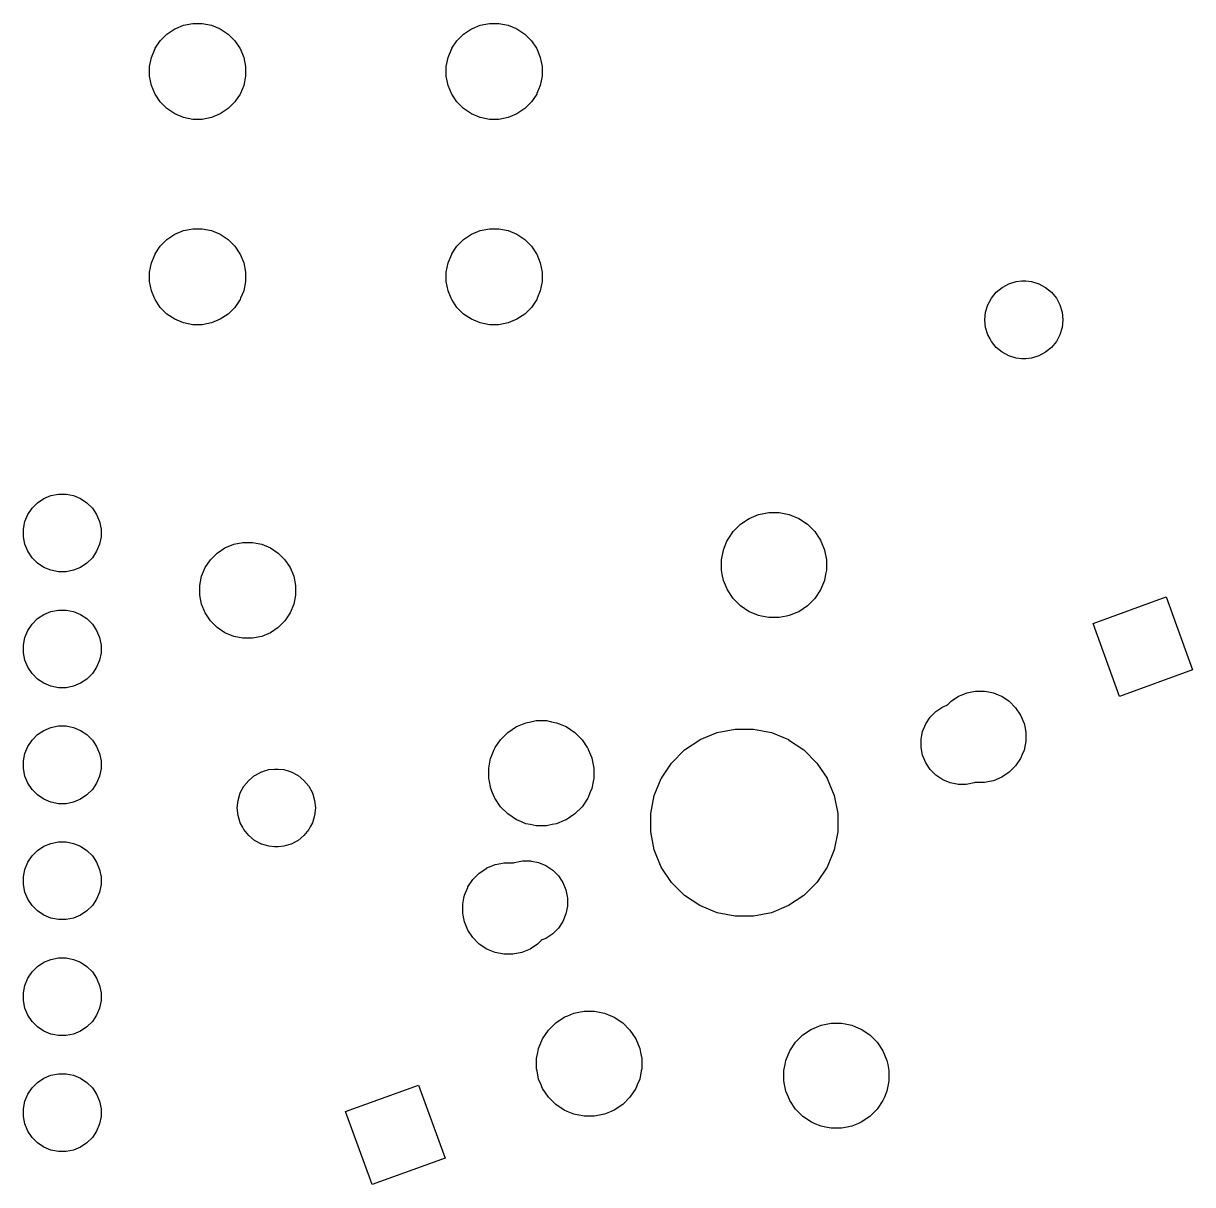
# Model space of a CAD drawing. Extents: x 74 to 361, y -185 to -87.
# Drawn here: x 224.68 to 250.3, y -124.75 to -99.32 of the extents above; entities that cross this region are included whole.
import ezdxf

# ---------------------------------------------------------------- set-up
doc = ezdxf.new("R2010")
doc.units = 0
doc.header["$MEASUREMENT"] = 0
doc.layers.add('BLACK', color=7, linetype='CONTINUOUS')

msp = doc.modelspace()

# ---------------------------------------------------------------- linework, layer by layer
at = {"layer": 'BLACK', "linetype": 'CONTINUOUS'}
for p, q in [((228.015, -99.4276), (228.187, -99.3561)), ((228.187, -99.3561), (228.39, -99.3157)), ((228.39, -99.3157), (228.597, -99.3157)), ((228.597, -99.3157), (228.8, -99.3561)), ((228.8, -99.3561), (228.973, -99.4276)), ((234.515, -99.4276), (234.687, -99.3561)), ((234.687, -99.3561), (234.89, -99.3157)), ((234.89, -99.3157), (235.097, -99.3157)), ((235.097, -99.3157), (235.3, -99.3561)), ((235.3, -99.3561), (235.473, -99.4276)), ((227.677, -99.6967), (227.824, -99.5504)), ((227.824, -99.5504), (227.996, -99.4353)), ((227.996, -99.4353), (228.015, -99.4276)), ((228.973, -99.4276), (228.992, -99.4353)), ((228.992, -99.4353), (229.164, -99.5504)), ((229.164, -99.5504), (229.31, -99.6967)), ((234.177, -99.6967), (234.324, -99.5504)), ((234.324, -99.5504), (234.496, -99.4353)), ((234.496, -99.4353), (234.515, -99.4276)), ((235.473, -99.4276), (235.492, -99.4353)), ((235.492, -99.4353), (235.664, -99.5504)), ((235.664, -99.5504), (235.81, -99.6967)), ((227.483, -100.06), (227.562, -99.8689)), ((227.562, -99.8689), (227.567, -99.8618)), ((227.567, -99.8618), (227.677, -99.6967)), ((229.31, -99.6967), (229.421, -99.8618)), ((229.421, -99.8618), (229.425, -99.8689)), ((229.425, -99.8689), (229.504, -100.06)), ((233.983, -100.06), (234.062, -99.8689)), ((234.062, -99.8689), (234.067, -99.8618)), ((234.067, -99.8618), (234.177, -99.6967)), ((235.81, -99.6967), (235.921, -99.8618)), ((235.921, -99.8618), (235.925, -99.8689)), ((235.925, -99.8689), (236.004, -100.06)), ((227.443, -100.263), (227.483, -100.06)), ((229.504, -100.06), (229.545, -100.263)), ((233.943, -100.263), (233.983, -100.06)), ((236.004, -100.06), (236.045, -100.263)), ((227.443, -100.47), (227.443, -100.263)), ((229.545, -100.263), (229.545, -100.47)), ((233.943, -100.47), (233.943, -100.263)), ((236.045, -100.263), (236.045, -100.47)), ((227.483, -100.673), (227.443, -100.47)), ((227.557, -100.851), (227.483, -100.673)), ((229.504, -100.673), (229.431, -100.851)), ((229.545, -100.47), (229.504, -100.673)), ((233.983, -100.673), (233.943, -100.47)), ((234.057, -100.851), (233.983, -100.673)), ((236.004, -100.673), (235.931, -100.851)), ((236.045, -100.47), (236.004, -100.673)), ((227.562, -100.865), (227.557, -100.851)), ((227.677, -101.037), (227.562, -100.865)), ((229.425, -100.865), (229.31, -101.037)), ((229.431, -100.851), (229.425, -100.865)), ((234.062, -100.865), (234.057, -100.851)), ((234.177, -101.037), (234.062, -100.865)), ((235.925, -100.865), (235.81, -101.037)), ((235.931, -100.851), (235.925, -100.865)), ((227.824, -101.183), (227.677, -101.037)), ((227.996, -101.298), (227.824, -101.183)), ((229.164, -101.183), (228.992, -101.298)), ((229.31, -101.037), (229.164, -101.183)), ((234.324, -101.183), (234.177, -101.037)), ((234.496, -101.298), (234.324, -101.183)), ((235.664, -101.183), (235.492, -101.298)), ((235.81, -101.037), (235.664, -101.183)), ((228.187, -101.377), (227.996, -101.298)), ((227.996, -101.298), (227.996, -101.298)), ((227.996, -101.298), (227.996, -101.298)), ((228.39, -101.418), (228.187, -101.377)), ((228.597, -101.418), (228.39, -101.418)), ((228.8, -101.377), (228.597, -101.418)), ((228.992, -101.298), (228.8, -101.377)), ((228.992, -101.298), (228.992, -101.298)), ((228.992, -101.298), (228.992, -101.298)), ((234.687, -101.377), (234.496, -101.298)), ((234.496, -101.298), (234.496, -101.298)), ((234.496, -101.298), (234.496, -101.298)), ((234.89, -101.418), (234.687, -101.377)), ((235.097, -101.418), (234.89, -101.418)), ((235.3, -101.377), (235.097, -101.418)), ((235.492, -101.298), (235.3, -101.377)), ((235.492, -101.298), (235.492, -101.298)), ((235.492, -101.298), (235.492, -101.298)), ((227.824, -104.05), (227.996, -103.935)), ((227.996, -103.935), (228.187, -103.856)), ((227.996, -103.935), (227.996, -103.935)), ((228.187, -103.856), (228.39, -103.816)), ((228.39, -103.816), (228.597, -103.816)), ((228.597, -103.816), (228.8, -103.856)), ((228.8, -103.856), (228.992, -103.935)), ((228.992, -103.935), (228.992, -103.935)), ((228.992, -103.935), (229.164, -104.05)), ((234.324, -104.05), (234.496, -103.935)), ((234.496, -103.935), (234.687, -103.856)), ((234.496, -103.935), (234.496, -103.935)), ((234.687, -103.856), (234.89, -103.816)), ((234.89, -103.816), (235.097, -103.816)), ((235.097, -103.816), (235.3, -103.856)), ((235.3, -103.856), (235.492, -103.935)), ((235.492, -103.935), (235.492, -103.935)), ((235.492, -103.935), (235.664, -104.05)), ((227.566, -104.364), (227.677, -104.197)), ((227.677, -104.197), (227.824, -104.05)), ((229.164, -104.05), (229.31, -104.197)), ((229.31, -104.197), (229.422, -104.364)), ((234.066, -104.364), (234.177, -104.197)), ((234.177, -104.197), (234.324, -104.05)), ((235.664, -104.05), (235.81, -104.197)), ((235.81, -104.197), (235.922, -104.364)), ((227.483, -104.56), (227.562, -104.369)), ((227.562, -104.369), (227.566, -104.364)), ((229.422, -104.364), (229.425, -104.369)), ((229.425, -104.369), (229.504, -104.56)), ((233.983, -104.56), (234.062, -104.369)), ((234.062, -104.369), (234.066, -104.364)), ((235.922, -104.364), (235.925, -104.369)), ((235.925, -104.369), (236.004, -104.56)), ((227.443, -104.763), (227.483, -104.56)), ((227.443, -104.97), (227.443, -104.763)), ((229.504, -104.56), (229.545, -104.763)), ((229.545, -104.763), (229.545, -104.97)), ((233.943, -104.763), (233.983, -104.56)), ((233.943, -104.97), (233.943, -104.763)), ((236.004, -104.56), (236.045, -104.763)), ((236.045, -104.763), (236.045, -104.97)), ((227.483, -105.173), (227.443, -104.97)), ((229.545, -104.97), (229.504, -105.173)), ((233.983, -105.173), (233.943, -104.97)), ((236.045, -104.97), (236.004, -105.173)), ((246.141, -105.091), (246.274, -105.02)), ((246.274, -105.02), (246.434, -104.972)), ((246.434, -104.972), (246.559, -104.959)), ((246.559, -104.959), (246.643, -104.959)), ((246.643, -104.959), (246.768, -104.972)), ((246.768, -104.972), (246.928, -105.02)), ((246.928, -105.02), (247.061, -105.091)), ((227.55, -105.335), (227.483, -105.173)), ((229.504, -105.173), (229.437, -105.335)), ((234.05, -105.335), (233.983, -105.173)), ((236.004, -105.173), (235.937, -105.335)), ((245.89, -105.335), (245.996, -105.206)), ((245.996, -105.206), (246.126, -105.099)), ((246.126, -105.099), (246.141, -105.091)), ((247.061, -105.091), (247.076, -105.099)), ((247.076, -105.099), (247.206, -105.206)), ((247.206, -105.206), (247.312, -105.335)), ((227.562, -105.365), (227.55, -105.335)), ((227.677, -105.537), (227.562, -105.365)), ((227.824, -105.683), (227.677, -105.537)), ((229.31, -105.537), (229.164, -105.683)), ((229.425, -105.365), (229.31, -105.537)), ((229.437, -105.335), (229.425, -105.365)), ((234.062, -105.365), (234.05, -105.335)), ((234.177, -105.537), (234.062, -105.365)), ((234.324, -105.683), (234.177, -105.537)), ((235.81, -105.537), (235.664, -105.683)), ((235.925, -105.365), (235.81, -105.537)), ((235.937, -105.335), (235.925, -105.365)), ((245.762, -105.643), (245.811, -105.483)), ((245.811, -105.483), (245.89, -105.335)), ((245.89, -105.335), (245.89, -105.335)), ((247.312, -105.335), (247.312, -105.335)), ((247.312, -105.335), (247.391, -105.483)), ((247.391, -105.483), (247.44, -105.643)), ((227.996, -105.798), (227.824, -105.683)), ((228.187, -105.877), (227.996, -105.798)), ((227.996, -105.798), (227.996, -105.798)), ((227.996, -105.798), (227.996, -105.798)), ((228.992, -105.798), (228.8, -105.877)), ((229.164, -105.683), (228.992, -105.798)), ((228.992, -105.798), (228.992, -105.798)), ((228.992, -105.798), (228.992, -105.798)), ((234.496, -105.798), (234.324, -105.683)), ((234.687, -105.877), (234.496, -105.798)), ((234.496, -105.798), (234.496, -105.798)), ((234.496, -105.798), (234.496, -105.798)), ((235.492, -105.798), (235.3, -105.877)), ((235.664, -105.683), (235.492, -105.798)), ((235.492, -105.798), (235.492, -105.798)), ((235.492, -105.798), (235.492, -105.798)), ((245.746, -105.81), (245.762, -105.643)), ((245.762, -105.977), (245.746, -105.81)), ((247.44, -105.643), (247.456, -105.81)), ((247.456, -105.81), (247.44, -105.977)), ((228.39, -105.918), (228.187, -105.877)), ((228.597, -105.918), (228.39, -105.918)), ((228.8, -105.877), (228.597, -105.918)), ((234.89, -105.918), (234.687, -105.877)), ((235.097, -105.918), (234.89, -105.918)), ((235.3, -105.877), (235.097, -105.918)), ((245.811, -106.137), (245.762, -105.977)), ((247.44, -105.977), (247.391, -106.137)), ((245.859, -106.227), (245.811, -106.137)), ((245.89, -106.285), (245.859, -106.227)), ((245.996, -106.415), (245.89, -106.285)), ((247.312, -106.285), (247.206, -106.415)), ((247.344, -106.227), (247.312, -106.285)), ((247.391, -106.137), (247.344, -106.227)), ((246.126, -106.521), (245.996, -106.415)), ((246.274, -106.6), (246.126, -106.521)), ((246.126, -106.521), (246.126, -106.521)), ((247.076, -106.521), (246.928, -106.6)), ((247.206, -106.415), (247.076, -106.521)), ((247.076, -106.521), (247.076, -106.521)), ((246.434, -106.649), (246.274, -106.6)), ((246.559, -106.661), (246.434, -106.649)), ((246.643, -106.661), (246.559, -106.661)), ((246.768, -106.649), (246.643, -106.661)), ((246.928, -106.6), (246.768, -106.649)), ((225.28, -109.659), (225.444, -109.627)), ((225.444, -109.627), (225.612, -109.627)), ((225.612, -109.627), (225.776, -109.659)), ((224.867, -109.935), (224.985, -109.816)), ((224.985, -109.816), (225.125, -109.723)), ((225.125, -109.723), (225.28, -109.659)), ((225.776, -109.659), (225.931, -109.723)), ((225.931, -109.723), (226.07, -109.816)), ((226.07, -109.816), (226.189, -109.935)), ((224.71, -110.229), (224.774, -110.074)), ((224.774, -110.074), (224.867, -109.935)), ((226.189, -109.935), (226.282, -110.074)), ((226.282, -110.074), (226.346, -110.229)), ((240.39, -110.289), (240.578, -110.163)), ((240.578, -110.163), (240.788, -110.076)), ((240.788, -110.076), (240.899, -110.054)), ((240.899, -110.054), (241.01, -110.032)), ((241.01, -110.032), (241.237, -110.032)), ((241.237, -110.032), (241.348, -110.054)), ((241.348, -110.054), (241.459, -110.076)), ((241.459, -110.076), (241.669, -110.163)), ((241.669, -110.163), (241.857, -110.289)), ((224.677, -110.394), (224.71, -110.229)), ((224.677, -110.561), (224.677, -110.394)), ((226.346, -110.229), (226.379, -110.394)), ((226.379, -110.394), (226.379, -110.561)), ((240.229, -110.449), (240.39, -110.289)), ((241.857, -110.289), (242.017, -110.449)), ((224.71, -110.726), (224.677, -110.561)), ((226.379, -110.561), (226.346, -110.726)), ((240.017, -110.847), (240.095, -110.657)), ((240.095, -110.657), (240.103, -110.638)), ((240.103, -110.638), (240.132, -110.594)), ((240.132, -110.594), (240.229, -110.449)), ((242.017, -110.449), (242.114, -110.594)), ((242.114, -110.594), (242.143, -110.638)), ((242.143, -110.638), (242.151, -110.657)), ((242.151, -110.657), (242.23, -110.847)), ((224.774, -110.881), (224.71, -110.726)), ((224.867, -111.02), (224.774, -110.881)), ((226.282, -110.881), (226.189, -111.02)), ((226.346, -110.726), (226.282, -110.881)), ((228.776, -111.065), (228.922, -110.918)), ((228.922, -110.918), (229.094, -110.803)), ((229.094, -110.803), (229.285, -110.724)), ((229.094, -110.803), (229.094, -110.803)), ((229.285, -110.724), (229.488, -110.684)), ((229.488, -110.684), (229.695, -110.684)), ((229.695, -110.684), (229.899, -110.724)), ((229.899, -110.724), (230.09, -110.803)), ((230.09, -110.803), (230.09, -110.803)), ((230.09, -110.803), (230.262, -110.918)), ((230.262, -110.918), (230.408, -111.065)), ((239.972, -111.069), (240.015, -110.856)), ((240.015, -110.856), (240.017, -110.847)), ((242.23, -110.847), (242.232, -110.856)), ((242.232, -110.856), (242.274, -111.069)), ((224.985, -111.139), (224.867, -111.02)), ((225.125, -111.232), (224.985, -111.139)), ((226.07, -111.139), (225.931, -111.232)), ((226.189, -111.02), (226.07, -111.139)), ((228.663, -111.233), (228.776, -111.065)), ((230.408, -111.065), (230.521, -111.233)), ((239.972, -111.296), (239.972, -111.069)), ((242.274, -111.069), (242.274, -111.296)), ((225.28, -111.296), (225.125, -111.232)), ((225.444, -111.329), (225.28, -111.296)), ((225.612, -111.329), (225.444, -111.329)), ((225.776, -111.296), (225.612, -111.329)), ((225.931, -111.232), (225.776, -111.296)), ((228.541, -111.631), (228.581, -111.428)), ((228.581, -111.428), (228.661, -111.237)), ((228.661, -111.237), (228.663, -111.233)), ((230.521, -111.233), (230.523, -111.237)), ((230.523, -111.237), (230.603, -111.428)), ((230.603, -111.428), (230.643, -111.631)), ((239.989, -111.382), (239.972, -111.296)), ((240.017, -111.519), (239.989, -111.382)), ((242.257, -111.382), (242.23, -111.519)), ((242.274, -111.296), (242.257, -111.382)), ((228.541, -111.838), (228.541, -111.631)), ((230.643, -111.631), (230.643, -111.838)), ((240.103, -111.728), (240.017, -111.519)), ((242.23, -111.519), (242.143, -111.728)), ((228.581, -112.041), (228.541, -111.838)), ((230.643, -111.838), (230.603, -112.041)), ((240.229, -111.916), (240.103, -111.728)), ((240.39, -112.077), (240.229, -111.916)), ((242.017, -111.916), (241.857, -112.077)), ((242.143, -111.728), (242.017, -111.916)), ((248.117, -112.462), (249.716, -111.88)), ((249.716, -111.88), (250.298, -113.479)), ((225.125, -112.263), (225.28, -112.199)), ((225.28, -112.199), (225.444, -112.167)), ((225.444, -112.167), (225.612, -112.167)), ((225.612, -112.167), (225.776, -112.199)), ((225.776, -112.199), (225.931, -112.263)), ((228.661, -112.232), (228.581, -112.041)), ((230.603, -112.041), (230.523, -112.232)), ((240.578, -112.203), (240.39, -112.077)), ((240.625, -112.222), (240.578, -112.203)), ((240.578, -112.203), (240.578, -112.203)), ((240.578, -112.203), (240.578, -112.203)), ((241.668, -112.203), (241.622, -112.222)), ((241.669, -112.203), (241.668, -112.203)), ((241.857, -112.077), (241.669, -112.203)), ((241.669, -112.203), (241.669, -112.203)), ((224.774, -112.614), (224.867, -112.475)), ((224.867, -112.475), (224.985, -112.356)), ((224.985, -112.356), (225.125, -112.263)), ((225.931, -112.263), (226.07, -112.356)), ((226.07, -112.356), (226.189, -112.475)), ((226.189, -112.475), (226.282, -112.614)), ((228.776, -112.404), (228.661, -112.232)), ((228.661, -112.232), (228.661, -112.232)), ((228.922, -112.551), (228.776, -112.404)), ((230.408, -112.404), (230.262, -112.551)), ((230.523, -112.232), (230.408, -112.404)), ((230.523, -112.232), (230.523, -112.232)), ((240.788, -112.29), (240.625, -112.222)), ((240.85, -112.302), (240.788, -112.29)), ((241.01, -112.334), (240.85, -112.302)), ((241.237, -112.334), (241.01, -112.334)), ((241.396, -112.302), (241.237, -112.334)), ((241.459, -112.29), (241.396, -112.302)), ((241.622, -112.222), (241.459, -112.29)), ((248.699, -114.061), (248.117, -112.462)), ((224.71, -112.769), (224.774, -112.614)), ((226.282, -112.614), (226.346, -112.769)), ((229.094, -112.666), (228.922, -112.551)), ((229.285, -112.745), (229.094, -112.666)), ((229.094, -112.666), (229.094, -112.666)), ((229.094, -112.666), (229.094, -112.666)), ((230.09, -112.666), (229.899, -112.745)), ((230.262, -112.551), (230.09, -112.666)), ((230.09, -112.666), (230.09, -112.666)), ((230.09, -112.666), (230.09, -112.666)), ((224.677, -112.934), (224.71, -112.769)), ((224.677, -113.101), (224.677, -112.934)), ((226.346, -112.769), (226.379, -112.934)), ((226.379, -112.934), (226.379, -113.101)), ((229.488, -112.786), (229.285, -112.745)), ((229.695, -112.786), (229.488, -112.786)), ((229.899, -112.745), (229.695, -112.786)), ((224.71, -113.266), (224.677, -113.101)), ((226.379, -113.101), (226.346, -113.266)), ((224.774, -113.421), (224.71, -113.266)), ((224.867, -113.56), (224.774, -113.421)), ((226.282, -113.421), (226.189, -113.56)), ((226.346, -113.266), (226.282, -113.421)), ((250.298, -113.479), (248.699, -114.061)), ((224.985, -113.679), (224.867, -113.56)), ((225.125, -113.772), (224.985, -113.679)), ((226.07, -113.679), (225.931, -113.772)), ((226.189, -113.56), (226.07, -113.679)), ((225.28, -113.836), (225.125, -113.772)), ((225.444, -113.869), (225.28, -113.836)), ((225.612, -113.869), (225.444, -113.869)), ((225.776, -113.836), (225.612, -113.869)), ((225.931, -113.772), (225.776, -113.836)), ((245.245, -114.025), (245.35, -113.982)), ((245.35, -113.982), (245.497, -113.952)), ((245.497, -113.952), (245.544, -113.943)), ((245.544, -113.943), (245.741, -113.943)), ((245.741, -113.943), (245.787, -113.952)), ((245.787, -113.952), (245.934, -113.982)), ((245.934, -113.982), (246.039, -114.025)), ((244.821, -114.289), (244.901, -114.256)), ((244.901, -114.256), (244.923, -114.244)), ((244.923, -114.244), (244.942, -114.229)), ((244.942, -114.229), (245.004, -114.167)), ((245.004, -114.167), (245.168, -114.057)), ((245.168, -114.057), (245.171, -114.056)), ((245.171, -114.056), (245.245, -114.025)), ((246.039, -114.025), (246.113, -114.056)), ((246.113, -114.056), (246.116, -114.057)), ((246.116, -114.057), (246.28, -114.167)), ((246.28, -114.167), (246.42, -114.306)), ((244.449, -114.661), (244.548, -114.513)), ((244.548, -114.513), (244.673, -114.388)), ((244.673, -114.388), (244.821, -114.289)), ((246.42, -114.306), (246.529, -114.47)), ((246.529, -114.47), (246.605, -114.652)), ((225.125, -114.803), (225.28, -114.739)), ((225.28, -114.739), (225.444, -114.707)), ((225.444, -114.707), (225.612, -114.707)), ((225.612, -114.707), (225.776, -114.739)), ((225.776, -114.739), (225.931, -114.803)), ((235.291, -114.847), (235.48, -114.721)), ((235.48, -114.721), (235.503, -114.712)), ((235.503, -114.712), (235.577, -114.681)), ((235.577, -114.681), (235.689, -114.635)), ((235.689, -114.635), (235.8, -114.613)), ((235.8, -114.613), (235.912, -114.59)), ((235.912, -114.59), (236.138, -114.59)), ((236.138, -114.59), (236.25, -114.613)), ((236.25, -114.613), (236.361, -114.635)), ((236.361, -114.635), (236.473, -114.681)), ((236.473, -114.681), (236.547, -114.712)), ((236.547, -114.712), (236.57, -114.721)), ((236.57, -114.721), (236.759, -114.847)), ((239.876, -114.853), (240.272, -114.774)), ((240.272, -114.774), (240.676, -114.774)), ((240.676, -114.774), (241.072, -114.853)), ((244.381, -114.825), (244.449, -114.661)), ((246.605, -114.652), (246.619, -114.721)), ((246.619, -114.721), (246.643, -114.845)), ((224.774, -115.154), (224.867, -115.015)), ((224.867, -115.015), (224.985, -114.896)), ((224.985, -114.896), (225.125, -114.803)), ((225.931, -114.803), (226.07, -114.896)), ((226.07, -114.896), (226.189, -115.015)), ((226.189, -115.015), (226.282, -115.154)), ((235.018, -115.176), (235.131, -115.008)), ((235.131, -115.008), (235.291, -114.847)), ((236.759, -114.847), (236.919, -115.008)), ((236.919, -115.008), (237.032, -115.176)), ((239.167, -115.232), (239.502, -115.008)), ((239.502, -115.008), (239.507, -115.006)), ((239.507, -115.006), (239.876, -114.853)), ((241.072, -114.853), (241.441, -115.006)), ((241.441, -115.006), (241.445, -115.008)), ((241.445, -115.008), (241.781, -115.232)), ((244.347, -114.997), (244.356, -114.949)), ((244.347, -114.999), (244.347, -114.997)), ((244.347, -115.176), (244.347, -114.999)), ((244.356, -114.949), (244.381, -114.825)), ((246.643, -114.845), (246.643, -114.845)), ((246.643, -114.845), (246.643, -115.043)), ((224.71, -115.309), (224.774, -115.154)), ((226.282, -115.154), (226.346, -115.309)), ((234.918, -115.406), (234.996, -115.219)), ((234.996, -115.219), (235.005, -115.196)), ((235.005, -115.196), (235.018, -115.176)), ((237.032, -115.176), (237.045, -115.196)), ((237.045, -115.196), (237.054, -115.219)), ((237.054, -115.219), (237.132, -115.406)), ((238.881, -115.518), (239.167, -115.232)), ((241.781, -115.232), (242.067, -115.518)), ((244.381, -115.35), (244.347, -115.176)), ((246.605, -115.236), (246.564, -115.335)), ((246.643, -115.043), (246.605, -115.236)), ((224.677, -115.474), (224.71, -115.309)), ((224.677, -115.641), (224.677, -115.474)), ((226.346, -115.309), (226.379, -115.474)), ((226.379, -115.474), (226.379, -115.641)), ((234.874, -115.628), (234.916, -115.415)), ((234.916, -115.415), (234.918, -115.406)), ((237.132, -115.406), (237.134, -115.415)), ((237.134, -115.415), (237.176, -115.628)), ((238.658, -115.852), (238.881, -115.518)), ((242.067, -115.518), (242.29, -115.852)), ((244.449, -115.514), (244.381, -115.35)), ((244.548, -115.662), (244.449, -115.514)), ((246.529, -115.418), (246.42, -115.582)), ((246.564, -115.335), (246.529, -115.418)), ((246.529, -115.418), (246.529, -115.418)), ((224.71, -115.806), (224.677, -115.641)), ((224.774, -115.961), (224.71, -115.806)), ((226.346, -115.806), (226.282, -115.961)), ((226.379, -115.641), (226.346, -115.806)), ((229.616, -115.898), (229.745, -115.792)), ((229.745, -115.792), (229.76, -115.784)), ((229.76, -115.784), (229.893, -115.713)), ((229.893, -115.713), (229.899, -115.711)), ((229.899, -115.711), (229.96, -115.692)), ((229.96, -115.692), (230.053, -115.664)), ((230.053, -115.664), (230.178, -115.652)), ((230.178, -115.652), (230.262, -115.652)), ((230.262, -115.652), (230.387, -115.664)), ((230.387, -115.664), (230.48, -115.692)), ((230.48, -115.692), (230.542, -115.711)), ((230.542, -115.711), (230.548, -115.713)), ((230.548, -115.713), (230.68, -115.784)), ((230.68, -115.784), (230.695, -115.792)), ((230.695, -115.792), (230.825, -115.898)), ((234.874, -115.855), (234.874, -115.628)), ((237.176, -115.628), (237.176, -115.855)), ((244.673, -115.788), (244.548, -115.662)), ((244.821, -115.886), (244.673, -115.788)), ((246.28, -115.722), (246.116, -115.831)), ((246.42, -115.582), (246.28, -115.722)), ((224.867, -116.1), (224.774, -115.961)), ((226.282, -115.961), (226.189, -116.1)), ((229.43, -116.175), (229.509, -116.028)), ((229.509, -116.028), (229.616, -115.898)), ((229.509, -116.028), (229.509, -116.028)), ((230.825, -115.898), (230.931, -116.028)), ((230.931, -116.028), (230.931, -116.028)), ((230.931, -116.028), (231.01, -116.175)), ((234.88, -115.884), (234.874, -115.855)), ((234.918, -116.077), (234.88, -115.884)), ((237.17, -115.884), (237.132, -116.077)), ((237.176, -115.855), (237.17, -115.884)), ((238.502, -116.227), (238.656, -115.854)), ((238.656, -115.854), (238.658, -115.852)), ((242.29, -115.852), (242.292, -115.854)), ((242.292, -115.854), (242.446, -116.227)), ((244.985, -115.954), (244.821, -115.886)), ((245.134, -115.984), (244.985, -115.954)), ((245.159, -115.989), (245.134, -115.984)), ((245.336, -115.989), (245.159, -115.989)), ((245.372, -115.982), (245.336, -115.989)), ((245.51, -115.954), (245.372, -115.982)), ((245.512, -115.954), (245.51, -115.954)), ((245.51, -115.954), (245.51, -115.954)), ((245.533, -115.947), (245.512, -115.954)), ((245.557, -115.945), (245.533, -115.947)), ((245.741, -115.945), (245.557, -115.945)), ((245.85, -115.923), (245.741, -115.945)), ((245.934, -115.907), (245.85, -115.923)), ((246.116, -115.831), (245.934, -115.907)), ((224.985, -116.219), (224.867, -116.1)), ((225.125, -116.312), (224.985, -116.219)), ((225.28, -116.376), (225.125, -116.312)), ((225.931, -116.312), (225.776, -116.376)), ((226.07, -116.219), (225.931, -116.312)), ((226.189, -116.1), (226.07, -116.219)), ((229.382, -116.336), (229.43, -116.175)), ((231.01, -116.175), (231.059, -116.336)), ((234.959, -116.175), (234.918, -116.077)), ((235, -116.275), (234.959, -116.175)), ((235.005, -116.287), (235, -116.275)), ((235.131, -116.475), (235.005, -116.287)), ((237.045, -116.287), (236.919, -116.475)), ((237.05, -116.275), (237.045, -116.287)), ((237.091, -116.175), (237.05, -116.275)), ((237.132, -116.077), (237.091, -116.175)), ((238.423, -116.623), (238.502, -116.227)), ((242.446, -116.227), (242.525, -116.623)), ((225.444, -116.409), (225.28, -116.376)), ((225.612, -116.409), (225.444, -116.409)), ((225.776, -116.376), (225.612, -116.409)), ((229.365, -116.503), (229.382, -116.336)), ((229.382, -116.669), (229.365, -116.503)), ((231.059, -116.336), (231.075, -116.503)), ((231.075, -116.503), (231.059, -116.669)), ((235.291, -116.635), (235.131, -116.475)), ((236.919, -116.475), (236.759, -116.635)), ((229.43, -116.83), (229.382, -116.669)), ((229.478, -116.92), (229.43, -116.83)), ((231.01, -116.83), (230.962, -116.92)), ((231.059, -116.669), (231.01, -116.83)), ((235.48, -116.761), (235.291, -116.635)), ((235.526, -116.78), (235.48, -116.761)), ((235.48, -116.761), (235.48, -116.761)), ((235.48, -116.761), (235.48, -116.761)), ((235.689, -116.848), (235.526, -116.78)), ((236.524, -116.78), (236.361, -116.848)), ((236.57, -116.761), (236.524, -116.78)), ((236.759, -116.635), (236.57, -116.761)), ((236.57, -116.761), (236.57, -116.761)), ((236.57, -116.761), (236.57, -116.761)), ((238.423, -117.027), (238.423, -116.623)), ((242.525, -116.623), (242.525, -117.027)), ((229.509, -116.978), (229.478, -116.92)), ((229.616, -117.107), (229.509, -116.978)), ((230.931, -116.978), (230.825, -117.107)), ((230.962, -116.92), (230.931, -116.978)), ((235.783, -116.867), (235.689, -116.848)), ((235.912, -116.892), (235.783, -116.867)), ((236.138, -116.892), (235.912, -116.892)), ((236.267, -116.867), (236.138, -116.892)), ((236.361, -116.848), (236.267, -116.867)), ((238.502, -117.423), (238.423, -117.027)), ((242.525, -117.027), (242.446, -117.423)), ((224.985, -117.436), (225.125, -117.343)), ((225.125, -117.343), (225.28, -117.279)), ((225.28, -117.279), (225.444, -117.247)), ((225.444, -117.247), (225.612, -117.247)), ((225.612, -117.247), (225.776, -117.279)), ((225.776, -117.279), (225.931, -117.343)), ((225.931, -117.343), (226.07, -117.436)), ((229.745, -117.214), (229.616, -117.107)), ((229.893, -117.293), (229.745, -117.214)), ((229.745, -117.214), (229.745, -117.214)), ((229.9, -117.295), (229.893, -117.293)), ((229.893, -117.293), (229.893, -117.293)), ((230.053, -117.341), (229.9, -117.295)), ((230.178, -117.354), (230.053, -117.341)), ((230.387, -117.341), (230.262, -117.354)), ((230.54, -117.295), (230.387, -117.341)), ((230.548, -117.293), (230.54, -117.295)), ((230.695, -117.214), (230.548, -117.293)), ((230.548, -117.293), (230.548, -117.293)), ((230.825, -117.107), (230.695, -117.214)), ((230.695, -117.214), (230.695, -117.214)), ((224.774, -117.694), (224.867, -117.555)), ((224.867, -117.555), (224.985, -117.436)), ((226.07, -117.436), (226.189, -117.555)), ((226.189, -117.555), (226.282, -117.694)), ((230.262, -117.354), (230.178, -117.354)), ((238.656, -117.797), (238.502, -117.423)), ((242.446, -117.423), (242.292, -117.797)), ((224.677, -118.014), (224.71, -117.849)), ((224.71, -117.849), (224.774, -117.694)), ((226.282, -117.694), (226.346, -117.849)), ((226.346, -117.849), (226.379, -118.014)), ((234.668, -117.929), (234.831, -117.819)), ((234.831, -117.819), (234.836, -117.817)), ((234.836, -117.817), (234.89, -117.795)), ((234.89, -117.795), (235.014, -117.744)), ((235.014, -117.744), (235.139, -117.719)), ((235.139, -117.719), (235.207, -117.705)), ((235.207, -117.705), (235.391, -117.705)), ((235.391, -117.705), (235.415, -117.703)), ((235.415, -117.703), (235.436, -117.696)), ((235.436, -117.696), (235.437, -117.696)), ((235.437, -117.696), (235.576, -117.669)), ((235.437, -117.696), (235.437, -117.696)), ((235.576, -117.669), (235.612, -117.662)), ((235.612, -117.662), (235.789, -117.662)), ((235.789, -117.662), (235.814, -117.667)), ((235.814, -117.667), (235.963, -117.696)), ((235.963, -117.696), (236.127, -117.764)), ((236.127, -117.764), (236.275, -117.863)), ((238.881, -118.133), (238.656, -117.797)), ((238.656, -117.797), (238.656, -117.797)), ((242.292, -117.797), (242.067, -118.133)), ((242.292, -117.797), (242.292, -117.797)), ((224.677, -118.181), (224.677, -118.014)), ((226.379, -118.014), (226.379, -118.181)), ((234.419, -118.232), (234.528, -118.068)), ((234.528, -118.068), (234.668, -117.929)), ((236.275, -117.863), (236.4, -117.988)), ((236.4, -117.988), (236.499, -118.136)), ((224.71, -118.346), (224.677, -118.181)), ((224.774, -118.501), (224.71, -118.346)), ((226.346, -118.346), (226.282, -118.501)), ((226.379, -118.181), (226.346, -118.346)), ((234.343, -118.414), (234.413, -118.247)), ((234.413, -118.247), (234.419, -118.232)), ((234.419, -118.232), (234.419, -118.232)), ((236.499, -118.136), (236.567, -118.3)), ((236.567, -118.3), (236.595, -118.442)), ((239.167, -118.418), (238.881, -118.133)), ((242.067, -118.133), (241.781, -118.418)), ((224.867, -118.64), (224.774, -118.501)), ((226.282, -118.501), (226.189, -118.64)), ((234.305, -118.608), (234.331, -118.477)), ((234.305, -118.805), (234.305, -118.608)), ((234.331, -118.477), (234.343, -118.414)), ((236.595, -118.442), (236.601, -118.472)), ((236.601, -118.472), (236.601, -118.474)), ((236.601, -118.474), (236.601, -118.651)), ((239.502, -118.643), (239.167, -118.418)), ((241.781, -118.418), (241.445, -118.643)), ((224.985, -118.759), (224.867, -118.64)), ((225.125, -118.852), (224.985, -118.759)), ((225.28, -118.916), (225.125, -118.852)), ((225.931, -118.852), (225.776, -118.916)), ((226.07, -118.759), (225.931, -118.852)), ((226.189, -118.64), (226.07, -118.759)), ((234.313, -118.848), (234.305, -118.805)), ((234.343, -118.998), (234.313, -118.848)), ((236.567, -118.825), (236.499, -118.989)), ((236.601, -118.651), (236.567, -118.825)), ((239.876, -118.797), (239.502, -118.643)), ((239.502, -118.643), (239.502, -118.643)), ((239.502, -118.643), (239.502, -118.643)), ((240.272, -118.876), (239.876, -118.797)), ((240.676, -118.876), (240.272, -118.876)), ((241.072, -118.797), (240.676, -118.876)), ((241.445, -118.643), (241.072, -118.797)), ((241.445, -118.643), (241.445, -118.643)), ((241.445, -118.643), (241.445, -118.643)), ((225.444, -118.949), (225.28, -118.916)), ((225.612, -118.949), (225.444, -118.949)), ((225.776, -118.916), (225.612, -118.949)), ((234.374, -119.073), (234.343, -118.998)), ((234.418, -119.178), (234.374, -119.073)), ((236.4, -119.137), (236.275, -119.262)), ((236.499, -118.989), (236.4, -119.137)), ((234.419, -119.18), (234.418, -119.178)), ((234.528, -119.344), (234.419, -119.18)), ((234.668, -119.484), (234.528, -119.344)), ((236.127, -119.361), (236.047, -119.394)), ((236.275, -119.262), (236.127, -119.361)), ((234.831, -119.593), (234.668, -119.484)), ((234.868, -119.608), (234.831, -119.593)), ((234.831, -119.593), (234.831, -119.593)), ((234.831, -119.593), (234.831, -119.593)), ((235.014, -119.669), (234.868, -119.608)), ((235.744, -119.608), (235.598, -119.669)), ((235.78, -119.593), (235.744, -119.608)), ((235.944, -119.484), (235.78, -119.593)), ((235.78, -119.593), (235.78, -119.593)), ((235.78, -119.593), (235.78, -119.593)), ((236.006, -119.422), (235.944, -119.484)), ((236.025, -119.406), (236.006, -119.422)), ((236.047, -119.394), (236.025, -119.406)), ((224.985, -119.976), (225.125, -119.883)), ((225.125, -119.883), (225.28, -119.819)), ((225.28, -119.819), (225.444, -119.787)), ((225.444, -119.787), (225.612, -119.787)), ((225.612, -119.787), (225.776, -119.819)), ((225.776, -119.819), (225.931, -119.883)), ((225.931, -119.883), (226.07, -119.976)), ((235.207, -119.707), (235.014, -119.669)), ((235.404, -119.707), (235.207, -119.707)), ((235.598, -119.669), (235.404, -119.707)), ((224.774, -120.234), (224.867, -120.095)), ((224.867, -120.095), (224.985, -119.976)), ((226.07, -119.976), (226.189, -120.095)), ((226.189, -120.095), (226.282, -120.234)), ((224.677, -120.554), (224.71, -120.389)), ((224.71, -120.389), (224.774, -120.234)), ((226.282, -120.234), (226.346, -120.389)), ((226.346, -120.389), (226.379, -120.554)), ((224.677, -120.721), (224.677, -120.554)), ((226.379, -120.554), (226.379, -120.721)), ((224.71, -120.886), (224.677, -120.721)), ((224.774, -121.041), (224.71, -120.886)), ((226.346, -120.886), (226.282, -121.041)), ((226.379, -120.721), (226.346, -120.886)), ((224.867, -121.18), (224.774, -121.041)), ((224.985, -121.299), (224.867, -121.18)), ((226.189, -121.18), (226.07, -121.299)), ((226.282, -121.041), (226.189, -121.18)), ((236.341, -121.212), (236.53, -121.086)), ((236.53, -121.086), (236.541, -121.082)), ((236.541, -121.082), (236.605, -121.055)), ((236.605, -121.055), (236.739, -120.999)), ((236.739, -120.999), (236.851, -120.977)), ((236.851, -120.977), (236.962, -120.955)), ((236.962, -120.955), (237.189, -120.955)), ((237.189, -120.955), (237.3, -120.977)), ((237.3, -120.977), (237.411, -120.999)), ((237.411, -120.999), (237.546, -121.055)), ((237.546, -121.055), (237.609, -121.082)), ((237.609, -121.082), (237.62, -121.086)), ((237.62, -121.086), (237.809, -121.212)), ((225.125, -121.392), (224.985, -121.299)), ((225.28, -121.456), (225.125, -121.392)), ((225.931, -121.392), (225.776, -121.456)), ((226.07, -121.299), (225.931, -121.392)), ((236.055, -121.561), (236.181, -121.372)), ((236.181, -121.372), (236.341, -121.212)), ((237.809, -121.212), (237.969, -121.372)), ((237.969, -121.372), (238.095, -121.561)), ((241.758, -121.475), (241.947, -121.349)), ((241.947, -121.349), (241.951, -121.347)), ((241.951, -121.347), (242.008, -121.324)), ((242.008, -121.324), (242.156, -121.263)), ((242.156, -121.263), (242.301, -121.234)), ((242.301, -121.234), (242.378, -121.218)), ((242.378, -121.218), (242.605, -121.218)), ((242.605, -121.218), (242.683, -121.234)), ((242.683, -121.234), (242.828, -121.263)), ((242.828, -121.263), (242.976, -121.324)), ((242.976, -121.324), (243.032, -121.347)), ((243.032, -121.347), (243.037, -121.349)), ((243.037, -121.349), (243.226, -121.475)), ((225.444, -121.489), (225.28, -121.456)), ((225.612, -121.489), (225.444, -121.489)), ((225.776, -121.456), (225.612, -121.489)), ((235.968, -121.77), (236.055, -121.561)), ((238.095, -121.561), (238.182, -121.77)), ((241.472, -121.824), (241.598, -121.636)), ((241.598, -121.636), (241.758, -121.475)), ((243.226, -121.475), (243.386, -121.636)), ((243.386, -121.636), (243.512, -121.824)), ((235.924, -121.993), (235.951, -121.859)), ((235.951, -121.859), (235.968, -121.77)), ((238.182, -121.77), (238.2, -121.859)), ((238.2, -121.859), (238.226, -121.993)), ((241.385, -122.034), (241.472, -121.824)), ((243.512, -121.824), (243.599, -122.034)), ((235.924, -122.219), (235.924, -121.993)), ((238.226, -121.993), (238.226, -122.219)), ((241.341, -122.256), (241.367, -122.125)), ((241.367, -122.125), (241.385, -122.034)), ((243.599, -122.034), (243.617, -122.125)), ((243.617, -122.125), (243.643, -122.256)), ((224.985, -122.516), (225.125, -122.423)), ((225.125, -122.423), (225.28, -122.359)), ((225.28, -122.359), (225.444, -122.327)), ((225.444, -122.327), (225.612, -122.327)), ((225.612, -122.327), (225.776, -122.359)), ((225.776, -122.359), (225.931, -122.423)), ((225.931, -122.423), (226.07, -122.516)), ((235.933, -122.263), (235.924, -122.219)), ((235.968, -122.442), (235.933, -122.263)), ((236.021, -122.568), (235.968, -122.442)), ((238.182, -122.442), (238.13, -122.568)), ((238.217, -122.263), (238.182, -122.442)), ((238.226, -122.219), (238.217, -122.263)), ((241.341, -122.483), (241.341, -122.256)), ((243.643, -122.256), (243.643, -122.483)), ((224.774, -122.774), (224.867, -122.635)), ((224.867, -122.635), (224.985, -122.516)), ((226.07, -122.516), (226.189, -122.635)), ((226.189, -122.635), (226.282, -122.774)), ((231.736, -123.155), (233.335, -122.572)), ((233.335, -122.572), (233.917, -124.172)), ((236.038, -122.61), (236.021, -122.568)), ((236.055, -122.651), (236.038, -122.61)), ((236.181, -122.84), (236.055, -122.651)), ((238.095, -122.651), (237.969, -122.84)), ((238.112, -122.61), (238.095, -122.651)), ((238.13, -122.568), (238.112, -122.61)), ((241.356, -122.559), (241.341, -122.483)), ((241.385, -122.705), (241.356, -122.559)), ((241.44, -122.837), (241.385, -122.705)), ((243.599, -122.705), (243.544, -122.837)), ((243.628, -122.559), (243.599, -122.705)), ((243.643, -122.483), (243.628, -122.559)), ((224.677, -123.094), (224.71, -122.929)), ((224.71, -122.929), (224.774, -122.774)), ((226.282, -122.774), (226.346, -122.929)), ((226.346, -122.929), (226.379, -123.094)), ((236.341, -123), (236.181, -122.84)), ((237.969, -122.84), (237.809, -123)), ((241.471, -122.913), (241.44, -122.837)), ((241.472, -122.915), (241.471, -122.913)), ((241.598, -123.103), (241.472, -122.915)), ((243.512, -122.915), (243.386, -123.103)), ((243.513, -122.913), (243.512, -122.915)), ((243.544, -122.837), (243.513, -122.913)), ((224.677, -123.261), (224.677, -123.094)), ((226.379, -123.094), (226.379, -123.261)), ((232.318, -124.754), (231.736, -123.155)), ((236.53, -123.126), (236.341, -123)), ((236.591, -123.151), (236.53, -123.126)), ((236.53, -123.126), (236.53, -123.126)), ((236.53, -123.126), (236.53, -123.126)), ((236.739, -123.213), (236.591, -123.151)), ((236.774, -123.22), (236.739, -123.213)), ((236.962, -123.257), (236.774, -123.22)), ((237.377, -123.22), (237.189, -123.257)), ((237.411, -123.213), (237.377, -123.22)), ((237.559, -123.151), (237.411, -123.213)), ((237.62, -123.126), (237.559, -123.151)), ((237.809, -123), (237.62, -123.126)), ((237.62, -123.126), (237.62, -123.126)), ((237.62, -123.126), (237.62, -123.126)), ((241.758, -123.263), (241.598, -123.103)), ((243.386, -123.103), (243.226, -123.263)), ((224.71, -123.426), (224.677, -123.261)), ((224.774, -123.581), (224.71, -123.426)), ((226.346, -123.426), (226.282, -123.581)), ((226.379, -123.261), (226.346, -123.426)), ((237.189, -123.257), (236.962, -123.257)), ((241.947, -123.389), (241.758, -123.263)), ((242.008, -123.415), (241.947, -123.389)), ((241.947, -123.389), (241.947, -123.389)), ((241.947, -123.389), (241.947, -123.389)), ((242.156, -123.476), (242.008, -123.415)), ((242.253, -123.495), (242.156, -123.476)), ((242.828, -123.476), (242.731, -123.495)), ((242.976, -123.415), (242.828, -123.476)), ((243.037, -123.389), (242.976, -123.415)), ((243.226, -123.263), (243.037, -123.389)), ((243.037, -123.389), (243.037, -123.389)), ((243.037, -123.389), (243.037, -123.389)), ((224.867, -123.72), (224.774, -123.581)), ((224.985, -123.839), (224.867, -123.72)), ((226.189, -123.72), (226.07, -123.839)), ((226.282, -123.581), (226.189, -123.72)), ((242.378, -123.52), (242.253, -123.495)), ((242.605, -123.52), (242.378, -123.52)), ((242.731, -123.495), (242.605, -123.52)), ((225.125, -123.932), (224.985, -123.839)), ((225.28, -123.996), (225.125, -123.932)), ((225.444, -124.029), (225.28, -123.996)), ((225.776, -123.996), (225.612, -124.029)), ((225.931, -123.932), (225.776, -123.996)), ((226.07, -123.839), (225.931, -123.932)), ((225.612, -124.029), (225.444, -124.029)), ((233.917, -124.172), (232.318, -124.754))]:
    msp.add_line(p, q, dxfattribs=at)

doc.saveas('drawing.dxf')
